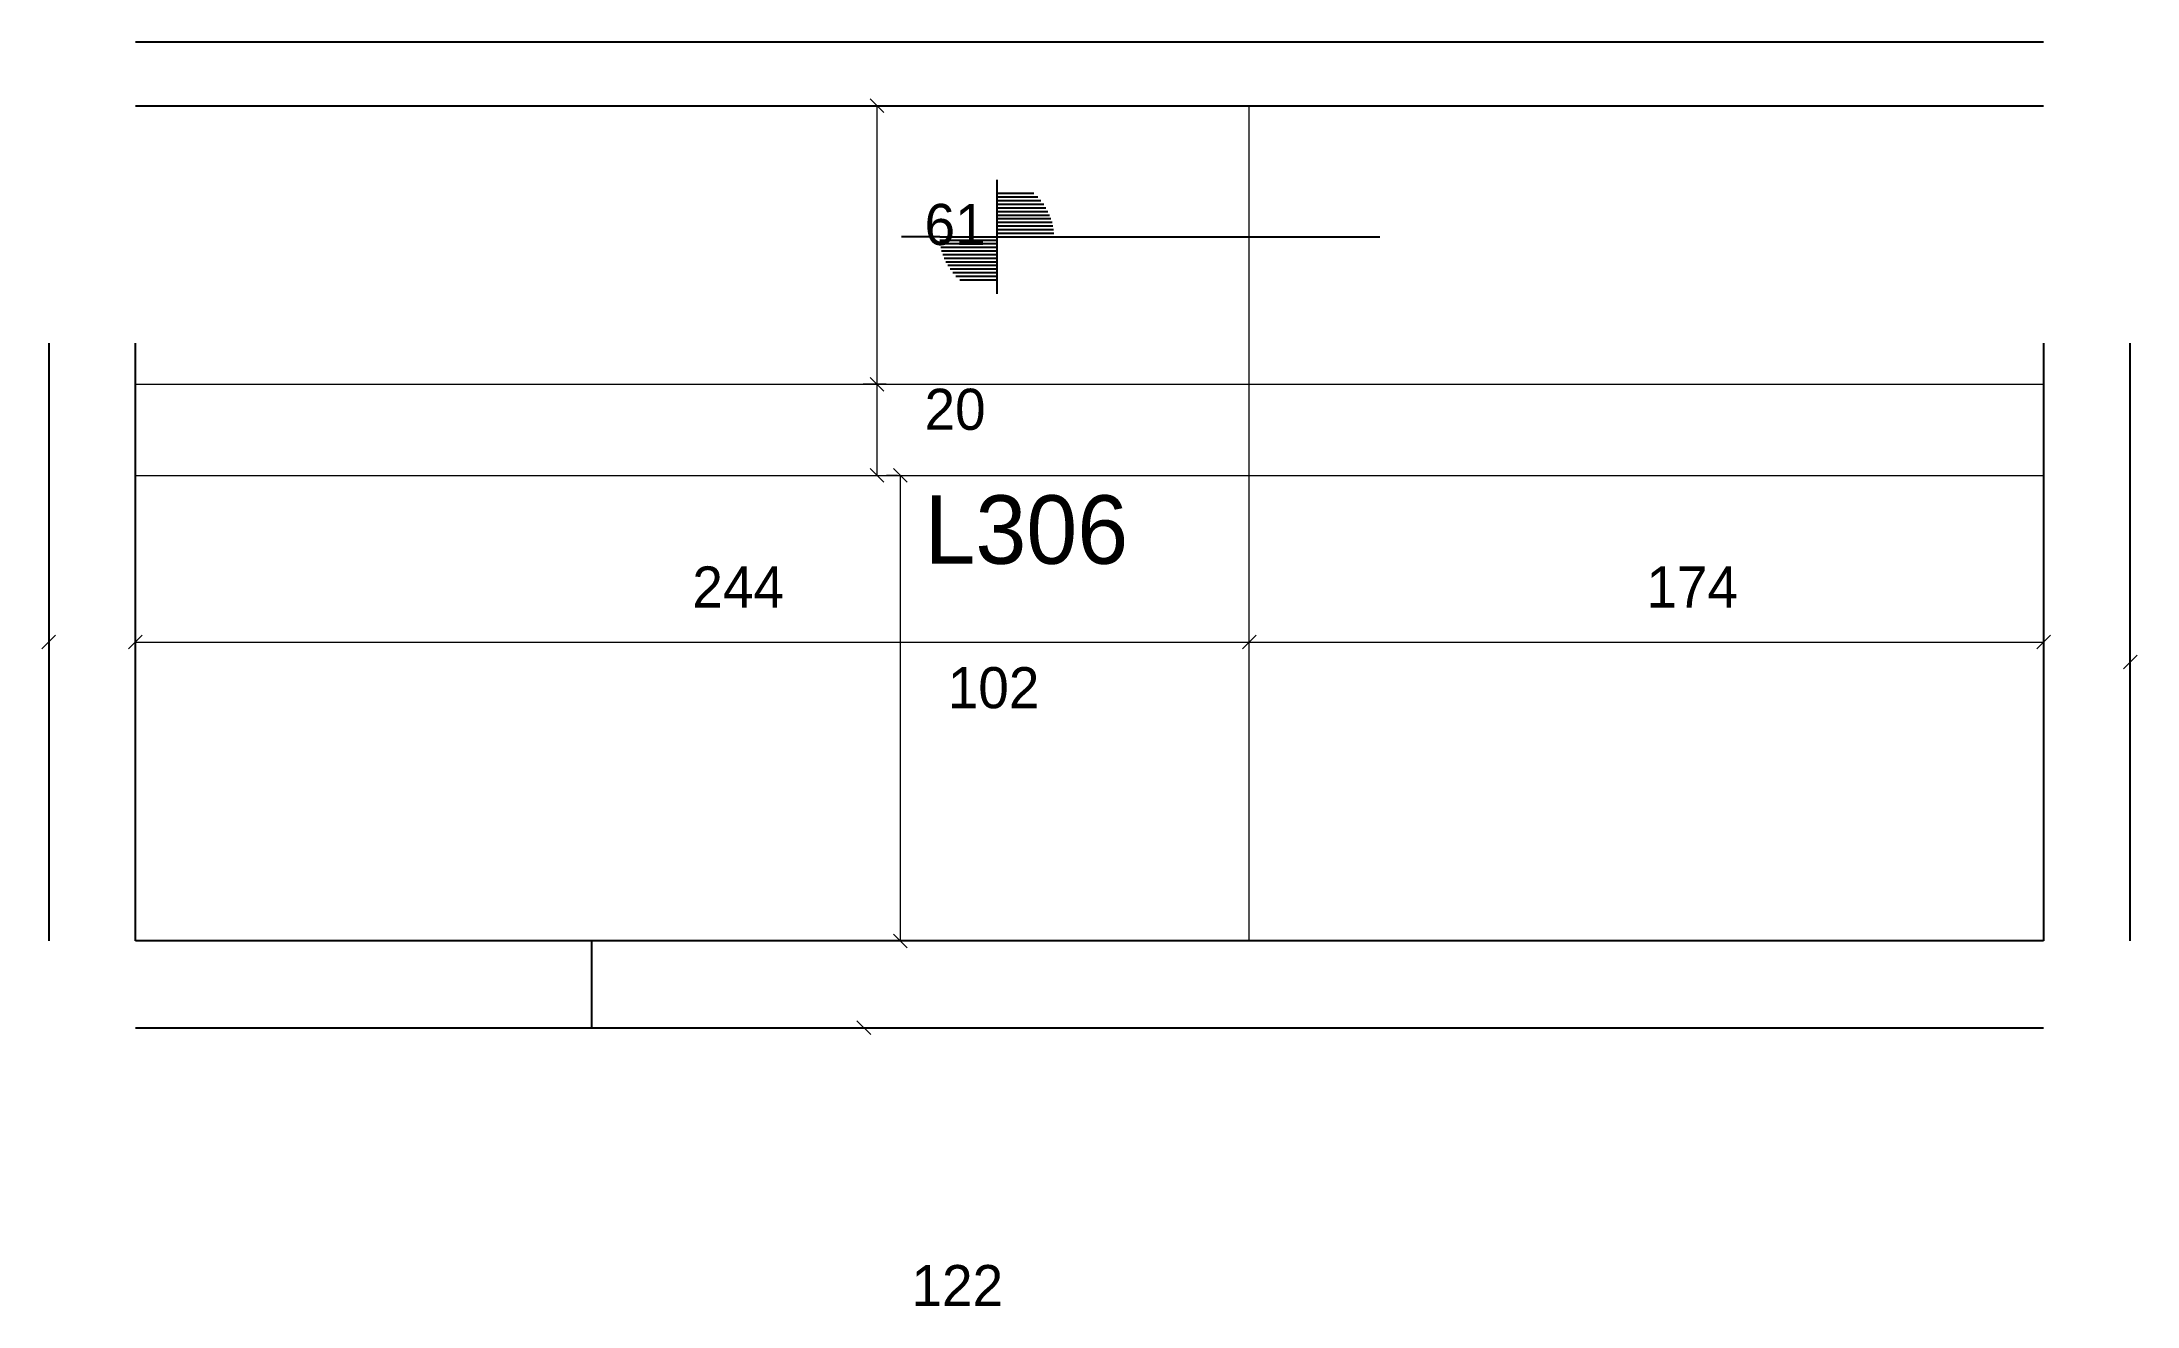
# Model space of a CAD drawing. Extents: x 4895 to 5354, y 2531 to 2808.
import ezdxf

# ---------------------------------------------------------------- set-up
doc = ezdxf.new("R2010")
doc.units = 0
for name, color, linetype in [('3', 3, 'Continuous'), ('4', 4, 'Continuous'), ('Painéis', 200, 'Continuous')]:
    doc.layers.add(name, color=color, linetype=linetype)

msp = doc.modelspace()

# ---------------------------------------------------------------- linework, layer by layer
at = {"layer": '3', "lineweight": 25}
for p, q in [((4915.07, 2807.94), (5333.07, 2807.94)), ((4915.07, 2793.94), (5333.07, 2793.94)), ((5103.77, 2777.75), (5103.77, 2752.75)), ((5103.77, 2774.76), (5111.88, 2774.76)), ((5103.77, 2773.97), (5112.73, 2773.97)), ((5103.77, 2773.18), (5113.44, 2773.18)), ((5103.77, 2772.38), (5114.04, 2772.38)), ((5103.77, 2771.59), (5114.54, 2771.59)), ((5103.77, 2770.8), (5114.97, 2770.8)), ((5103.77, 2770.01), (5115.33, 2770.01)), ((5103.77, 2769.21), (5115.63, 2769.21)), ((5103.77, 2768.42), (5115.86, 2768.42)), ((5091.27, 2765.25), (5082.85, 2765.25)), ((5091.27, 2765.25), (5116.27, 2765.25)), ((5103.77, 2764.46), (5091.27, 2764.46)), ((5103.77, 2763.66), (5091.37, 2763.66)), ((5103.77, 2767.63), (5116.05, 2767.63)), ((5103.77, 2766.83), (5116.17, 2766.83)), ((5103.77, 2766.04), (5116.27, 2766.04)), ((5116.27, 2765.25), (5187.7, 2765.25)), ((5103.77, 2762.87), (5091.5, 2762.87)), ((5103.77, 2762.08), (5091.68, 2762.08)), ((5103.77, 2761.28), (5091.92, 2761.28)), ((5103.77, 2760.49), (5092.21, 2760.49)), ((5103.77, 2759.7), (5092.57, 2759.7)), ((5103.77, 2758.91), (5093, 2758.91)), ((5103.77, 2758.11), (5093.51, 2758.11)), ((5103.77, 2757.32), (5094.11, 2757.32)), ((5103.77, 2756.53), (5094.82, 2756.53)), ((5103.77, 2755.73), (5095.67, 2755.73)), ((5015.07, 2591.94), (5015.07, 2610.94))]:
    msp.add_line(p, q, dxfattribs=at)
for points in [[(4896.07, 2741.94), (4896.07, 2610.94)], [(4915.07, 2610.94), (4915.07, 2741.94)], [(5333.07, 2741.94), (5333.07, 2610.94)], [(5352.07, 2610.94), (5352.07, 2741.94)], [(5333.07, 2610.94), (4915.07, 2610.94)], [(4915.07, 2591.94), (5333.07, 2591.94)]]:
    msp.add_lwpolyline(points, dxfattribs=at)
at = {"layer": 'Painéis', "lineweight": 18}
for p, q in [((5079.02, 2792.44), (5076.02, 2795.44)), ((5077.52, 2732.94), (5077.52, 2793.94)), ((5159.07, 2610.94), (5159.07, 2793.94)), ((4915.07, 2732.94), (5333.07, 2732.94)), ((5079.53, 2732.94), (5074.52, 2732.94)), ((5076.02, 2734.44), (5079.02, 2731.44)), ((5079.02, 2731.44), (5076.02, 2734.44)), ((5077.52, 2712.94), (5077.52, 2732.94)), ((4915.07, 2712.94), (5333.07, 2712.94)), ((5076.02, 2714.44), (5079.02, 2711.44)), ((5081.98, 2712.94), (5079.6, 2712.94)), ((5084.1, 2711.44), (5081.1, 2714.44)), ((5082.6, 2712.94), (5082.6, 2610.94)), ((4894.57, 2674.94), (4897.57, 2677.94)), ((4916.57, 2677.94), (4913.57, 2674.94)), ((4915.07, 2676.44), (5159.07, 2676.44)), ((5160.57, 2677.94), (5157.57, 2674.94)), ((5157.57, 2674.94), (5160.57, 2677.94)), ((5159.07, 2676.44), (5333.07, 2676.44)), ((5331.57, 2674.94), (5334.57, 2677.94)), ((5353.57, 2673.58), (5350.57, 2670.58)), ((5081.1, 2612.44), (5084.1, 2609.44)), ((5082.9, 2610.94), (5085.6, 2610.94)), ((5076.13, 2590.44), (5073.13, 2593.44))]:
    msp.add_line(p, q, dxfattribs=at)

# ---------------------------------------------------------------- texts
at = {"layer": '4'}
msp.add_text('L306', height=15, dxfattribs=at).set_placement((5087.92, 2693.59))
at = {"layer": 'Painéis'}
for s, p in [('61', (5087.93, 2763.44)), ('20', (5087.93, 2722.94)), ('244', (5037.07, 2684.01)), ('174', (5246.07, 2684.01)), ('102', (5093.01, 2661.94)), ('122', (5085.07, 2530.94))]:
    msp.add_text(s, height=9, dxfattribs=at).set_placement(p)

doc.saveas('drawing.dxf')
